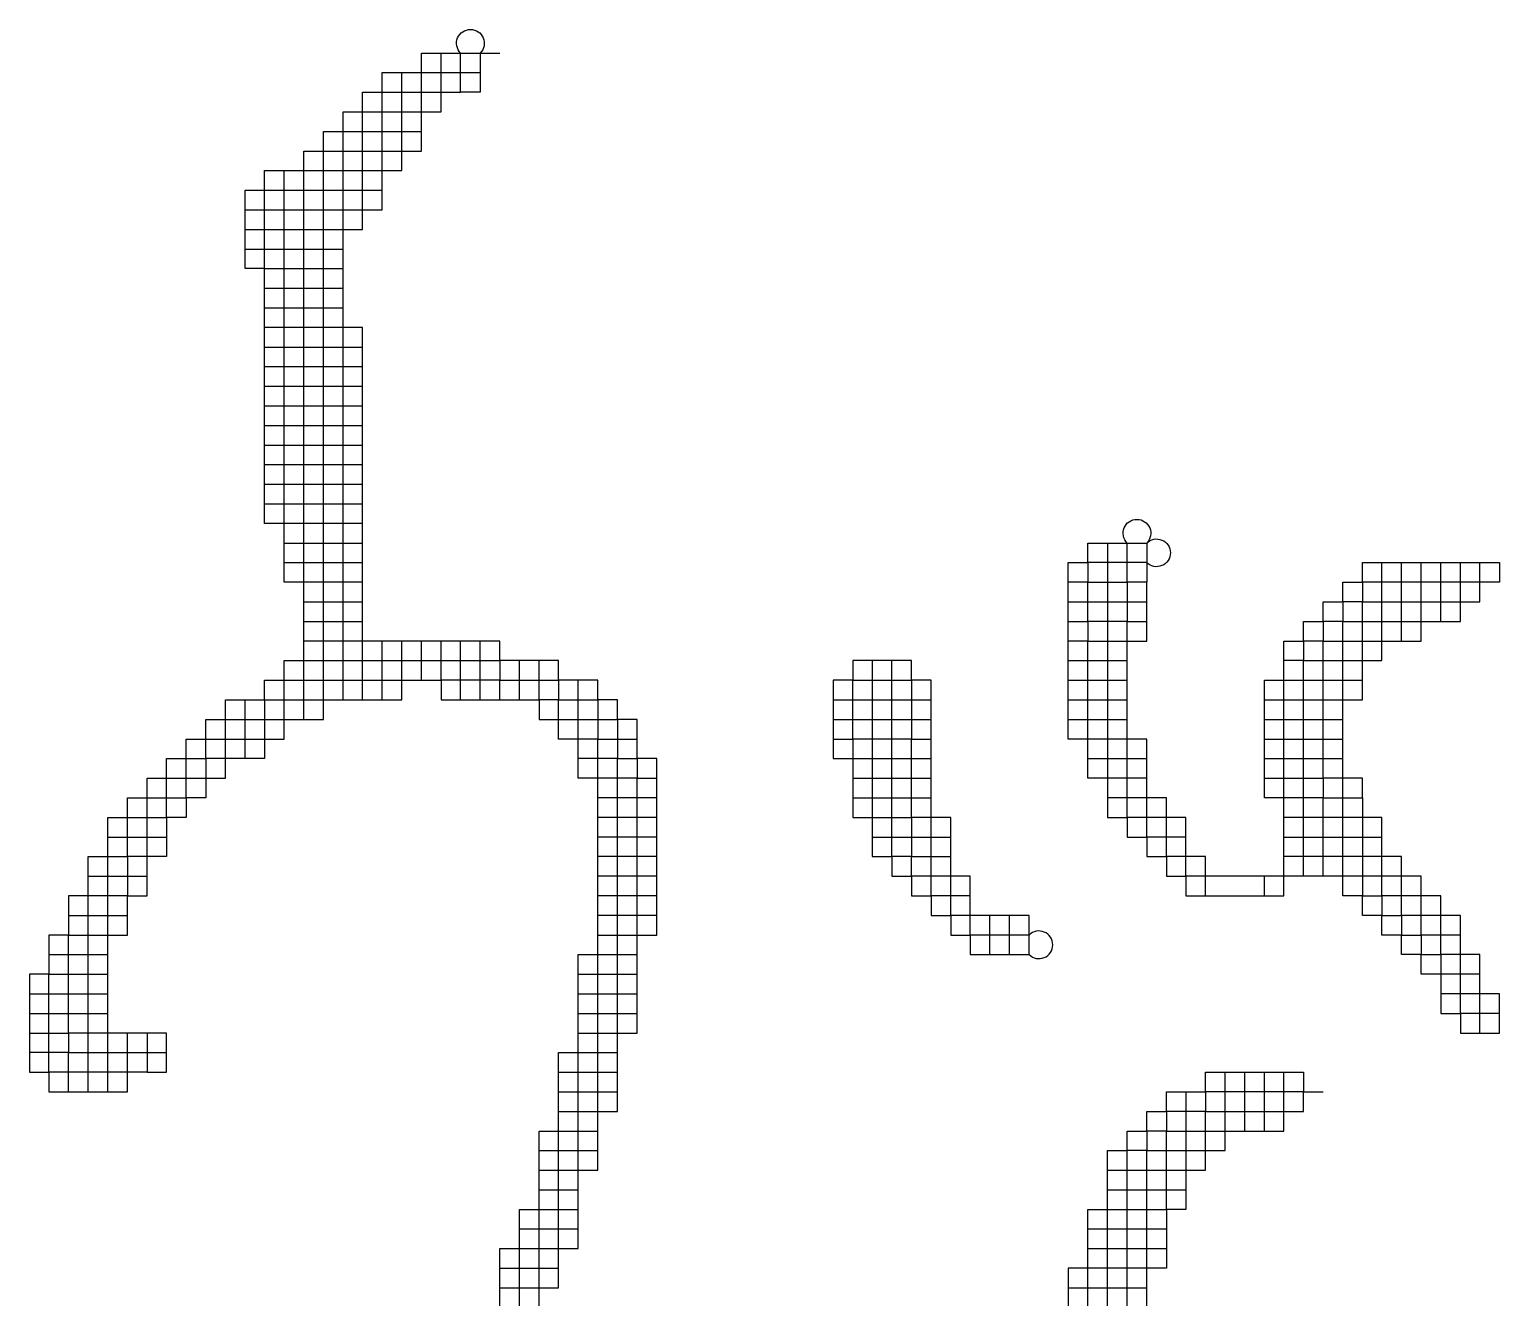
# Model space of a CAD drawing. Extents: x -138012 to 2129925, y -311560 to 0.
# Drawn here: x -134479.8 to -134104.8, y -173967.6 to -173644.1 of the extents above; entities that cross this region are included whole.
import ezdxf

# ---------------------------------------------------------------- set-up
doc = ezdxf.new("R2010")
doc.units = 0
doc.header["$LTSCALE"] = 1000
doc.header["$MEASUREMENT"] = 0
doc.layers.get('0').update_dxf_attribs({"linetype": 'CONTINUOUS'})
doc.layers.add('PUB_TEXT', color=7, linetype='CONTINUOUS')

# ---------------------------------------------------------------- blocks, each defined once
blk = doc.blocks.new('TSH')
at = {"color": 8, "linetype": 'Continuous'}
blk.add_lwpolyline([(863190.99, -675027.7, -2.414214), (863195.99, -675027.7), (863200.99, -675027.7)], format="xyb", dxfattribs=at)
at = {"color": 251, "linetype": 'Continuous'}
for points in [[(863165.99, -675147.7), (863160.99, -675147.7), (863155.99, -675147.7), (863150.99, -675147.7), (863145.99, -675147.7), (863140.99, -675147.7), (863140.99, -675142.7), (863140.99, -675137.7), (863140.99, -675132.7), (863140.99, -675127.7), (863140.99, -675122.7), (863140.99, -675117.7), (863140.99, -675112.7), (863140.99, -675107.7), (863140.99, -675102.7), (863140.99, -675097.7), (863140.99, -675092.7), (863140.99, -675087.7), (863140.99, -675082.7), (863140.99, -675077.7), (863140.99, -675072.7), (863140.99, -675067.7), (863140.99, -675062.7), (863140.99, -675057.7), (863150.99, -675057.7), (863150.99, -675052.7), (863155.99, -675052.7), (863155.99, -675047.7), (863160.99, -675047.7), (863160.99, -675042.7), (863165.99, -675042.7), (863165.99, -675037.7), (863170.99, -675037.7), (863170.99, -675032.7), (863180.99, -675032.7), (863180.99, -675027.7), (863190.99, -675027.7), (863195.99, -675027.7), (863195.99, -675032.7), (863195.99, -675037.7), (863190.99, -675037.7)], [(863135.99, -675067.7), (863140.99, -675067.7), (863145.99, -675067.7), (863150.99, -675067.7), (863155.99, -675067.7), (863160.99, -675067.7), (863165.99, -675067.7), (863170.99, -675067.7), (863170.99, -675062.7), (863170.99, -675057.7), (863170.99, -675052.7), (863175.99, -675052.7), (863175.99, -675047.7), (863175.99, -675042.7), (863175.99, -675037.7), (863175.99, -675032.7)], [(863140.99, -675062.7), (863145.99, -675062.7), (863150.99, -675062.7), (863155.99, -675062.7), (863160.99, -675062.7), (863160.99, -675057.7), (863165.99, -675057.7), (863165.99, -675052.7), (863170.99, -675052.7), (863170.99, -675047.7), (863175.99, -675047.7), (863180.99, -675047.7)], [(863135.99, -675072.7), (863140.99, -675072.7), (863145.99, -675072.7), (863150.99, -675072.7), (863155.99, -675072.7), (863160.99, -675072.7), (863165.99, -675072.7), (863165.99, -675067.7), (863165.99, -675062.7), (863170.99, -675062.7)], [(863355.99, -675152.7), (863355.99, -675157.7), (863355.99, -675162.7), (863355.99, -675167.7), (863355.99, -675172.7), (863355.99, -675177.7), (863355.99, -675182.7), (863355.99, -675187.7), (863355.99, -675192.7), (863355.99, -675197.7), (863355.99, -675202.7), (863355.99, -675207.7), (863355.99, -675212.7), (863355.99, -675217.7), (863355.99, -675222.7), (863360.99, -675222.7), (863360.99, -675227.7), (863365.99, -675227.7), (863365.99, -675232.7), (863370.99, -675232.7), (863370.99, -675237.7), (863375.99, -675237.7), (863375.99, -675242.7), (863380.99, -675242.7), (863385.99, -675242.7), (863390.99, -675242.7), (863395.99, -675242.7), (863395.99, -675237.7)], [(863395.99, -675192.7), (863400.99, -675192.7), (863405.99, -675192.7), (863405.99, -675187.7), (863410.99, -675187.7), (863410.99, -675182.7), (863415.99, -675182.7), (863415.99, -675177.7), (863420.99, -675177.7), (863420.99, -675172.7), (863425.99, -675172.7), (863430.99, -675172.7), (863435.99, -675172.7), (863440.99, -675172.7), (863445.99, -675172.7), (863445.99, -675167.7), (863450.99, -675167.7), (863450.99, -675162.7), (863450.99, -675157.7)], [(863395.99, -675197.7), (863400.99, -675197.7), (863405.99, -675197.7), (863405.99, -675192.7), (863410.99, -675192.7), (863410.99, -675187.7), (863415.99, -675187.7), (863415.99, -675182.7), (863420.99, -675182.7), (863420.99, -675177.7), (863425.99, -675177.7), (863430.99, -675177.7), (863435.99, -675177.7), (863435.99, -675172.7), (863435.99, -675167.7), (863435.99, -675162.7), (863435.99, -675157.7)], [(863410.99, -675237.7), (863410.99, -675232.7), (863410.99, -675227.7), (863410.99, -675222.7), (863410.99, -675217.7), (863405.99, -675217.7), (863400.99, -675217.7), (863395.99, -675217.7), (863395.99, -675212.7), (863395.99, -675207.7), (863395.99, -675202.7), (863395.99, -675197.7), (863395.99, -675192.7), (863395.99, -675187.7), (863400.99, -675187.7), (863400.99, -675182.7), (863400.99, -675177.7), (863405.99, -675177.7), (863405.99, -675172.7), (863410.99, -675172.7), (863410.99, -675167.7), (863415.99, -675167.7), (863415.99, -675162.7), (863420.99, -675162.7), (863420.99, -675157.7), (863455.99, -675157.7), (863455.99, -675162.7), (863450.99, -675162.7), (863445.99, -675162.7), (863440.99, -675162.7), (863435.99, -675162.7), (863430.99, -675162.7), (863425.99, -675162.7), (863420.99, -675162.7), (863420.99, -675167.7), (863415.99, -675167.7), (863415.99, -675172.7), (863410.99, -675172.7), (863410.99, -675177.7), (863405.99, -675177.7), (863405.99, -675182.7), (863400.99, -675182.7)], [(863450.99, -675277.7), (863455.99, -675277.7), (863455.99, -675272.7), (863450.99, -675272.7), (863445.99, -675272.7), (863445.99, -675267.7), (863445.99, -675262.7), (863445.99, -675257.7), (863440.99, -675257.7), (863440.99, -675252.7), (863435.99, -675252.7), (863435.99, -675247.7), (863430.99, -675247.7), (863430.99, -675242.7), (863425.99, -675242.7), (863425.99, -675237.7), (863420.99, -675237.7), (863415.99, -675237.7), (863415.99, -675232.7), (863415.99, -675227.7), (863415.99, -675222.7), (863415.99, -675217.7), (863415.99, -675212.7), (863415.99, -675207.7), (863415.99, -675202.7), (863415.99, -675197.7), (863415.99, -675192.7), (863420.99, -675192.7), (863420.99, -675187.7), (863420.99, -675182.7), (863425.99, -675182.7), (863425.99, -675177.7), (863425.99, -675172.7), (863425.99, -675167.7), (863425.99, -675162.7), (863425.99, -675157.7)], [(863345.99, -675172.7), (863350.99, -675172.7), (863350.99, -675167.7), (863355.99, -675167.7), (863360.99, -675167.7), (863360.99, -675172.7), (863365.99, -675172.7)], [(863380.99, -675242.7), (863380.99, -675237.7), (863380.99, -675232.7), (863375.99, -675232.7), (863375.99, -675227.7), (863375.99, -675222.7), (863370.99, -675222.7), (863370.99, -675217.7), (863365.99, -675217.7), (863365.99, -675212.7), (863360.99, -675212.7), (863355.99, -675212.7), (863350.99, -675212.7), (863350.99, -675207.7), (863350.99, -675202.7), (863350.99, -675197.7), (863350.99, -675192.7), (863350.99, -675187.7), (863350.99, -675182.7), (863350.99, -675177.7), (863355.99, -675177.7), (863360.99, -675177.7), (863360.99, -675172.7), (863355.99, -675172.7), (863350.99, -675172.7), (863350.99, -675177.7), (863345.99, -675177.7)], [(863170.99, -675192.7), (863170.99, -675187.7), (863170.99, -675182.7), (863170.99, -675177.7)], [(863180.99, -675187.7), (863180.99, -675182.7), (863180.99, -675177.7)], [(863200.99, -675192.7), (863200.99, -675187.7), (863195.99, -675187.7), (863190.99, -675187.7), (863185.99, -675187.7), (863185.99, -675182.7), (863185.99, -675177.7)], [(863190.99, -675192.7), (863190.99, -675187.7), (863190.99, -675182.7), (863190.99, -675177.7)], [(863195.99, -675192.7), (863195.99, -675187.7), (863195.99, -675182.7), (863195.99, -675177.7)], [(863205.99, -675192.7), (863205.99, -675187.7), (863205.99, -675182.7)], [(863295.99, -675182.7), (863295.99, -675187.7), (863295.99, -675192.7), (863295.99, -675197.7), (863295.99, -675202.7), (863295.99, -675207.7), (863295.99, -675212.7), (863295.99, -675217.7), (863295.99, -675222.7), (863295.99, -675227.7), (863295.99, -675232.7), (863300.99, -675232.7), (863300.99, -675237.7), (863305.99, -675237.7), (863305.99, -675242.7), (863310.99, -675242.7), (863310.99, -675247.7), (863315.99, -675247.7), (863315.99, -675252.7), (863320.99, -675252.7), (863320.99, -675257.7), (863325.99, -675257.7), (863330.99, -675257.7), (863335.99, -675257.7), (863335.99, -675252.7), (863330.99, -675252.7), (863325.99, -675252.7), (863320.99, -675252.7), (863320.99, -675247.7), (863320.99, -675242.7), (863315.99, -675242.7), (863315.99, -675237.7), (863315.99, -675232.7), (863315.99, -675227.7), (863315.99, -675222.7), (863310.99, -675222.7), (863305.99, -675222.7), (863305.99, -675217.7), (863310.99, -675217.7)], [(863210.99, -675312.7), (863215.99, -675312.7), (863220.99, -675312.7), (863225.99, -675312.7), (863225.99, -675307.7), (863225.99, -675302.7), (863225.99, -675297.7), (863225.99, -675292.7), (863225.99, -675287.7), (863225.99, -675282.7), (863225.99, -675277.7), (863225.99, -675272.7), (863225.99, -675267.7), (863225.99, -675262.7), (863225.99, -675257.7), (863225.99, -675252.7), (863225.99, -675247.7), (863225.99, -675242.7), (863225.99, -675237.7), (863225.99, -675232.7), (863225.99, -675227.7), (863225.99, -675222.7), (863225.99, -675217.7), (863225.99, -675212.7), (863220.99, -675212.7), (863220.99, -675207.7), (863220.99, -675202.7), (863220.99, -675197.7), (863220.99, -675192.7), (863220.99, -675187.7)], [(863285.99, -675192.7), (863290.99, -675192.7), (863290.99, -675187.7), (863295.99, -675187.7), (863300.99, -675187.7), (863305.99, -675187.7), (863305.99, -675192.7), (863310.99, -675192.7)], [(863140.99, -675192.7), (863140.99, -675197.7), (863140.99, -675202.7), (863140.99, -675207.7), (863135.99, -675207.7), (863130.99, -675207.7), (863125.99, -675207.7), (863125.99, -675212.7), (863125.99, -675217.7), (863120.99, -675217.7), (863120.99, -675222.7), (863115.99, -675222.7), (863115.99, -675227.7), (863115.99, -675232.7), (863110.99, -675232.7), (863105.99, -675232.7), (863105.99, -675237.7), (863105.99, -675242.7), (863100.99, -675242.7), (863095.99, -675242.7), (863090.99, -675242.7), (863090.99, -675247.7), (863090.99, -675252.7), (863085.99, -675252.7), (863085.99, -675257.7), (863085.99, -675262.7), (863080.99, -675262.7), (863080.99, -675267.7), (863080.99, -675272.7), (863080.99, -675277.7), (863080.99, -675282.7), (863080.99, -675287.7), (863085.99, -675287.7), (863085.99, -675292.7), (863090.99, -675292.7), (863095.99, -675292.7), (863100.99, -675292.7), (863105.99, -675292.7), (863105.99, -675287.7), (863100.99, -675287.7), (863095.99, -675287.7), (863090.99, -675287.7), (863090.99, -675282.7), (863095.99, -675282.7), (863100.99, -675282.7), (863105.99, -675282.7), (863110.99, -675282.7), (863115.99, -675282.7)], [(863285.99, -675197.7), (863290.99, -675197.7), (863290.99, -675192.7), (863295.99, -675192.7), (863300.99, -675192.7), (863305.99, -675192.7), (863305.99, -675197.7), (863310.99, -675197.7)], [(863285.99, -675202.7), (863290.99, -675202.7), (863290.99, -675197.7), (863295.99, -675197.7), (863300.99, -675197.7), (863305.99, -675197.7), (863305.99, -675202.7), (863310.99, -675202.7)], [(863395.99, -675202.7), (863400.99, -675202.7), (863405.99, -675202.7), (863410.99, -675202.7), (863410.99, -675197.7), (863415.99, -675197.7)], [(863420.99, -675217.7), (863420.99, -675212.7), (863415.99, -675212.7), (863410.99, -675212.7), (863410.99, -675217.7), (863415.99, -675217.7), (863420.99, -675217.7)], [(863420.99, -675217.7), (863420.99, -675222.7), (863420.99, -675227.7), (863420.99, -675232.7), (863420.99, -675237.7), (863420.99, -675242.7), (863425.99, -675242.7), (863425.99, -675247.7), (863430.99, -675247.7), (863430.99, -675252.7), (863435.99, -675252.7), (863435.99, -675257.7), (863440.99, -675257.7), (863440.99, -675262.7), (863440.99, -675267.7), (863440.99, -675272.7), (863445.99, -675272.7), (863445.99, -675277.7), (863450.99, -675277.7), (863450.99, -675272.7), (863450.99, -675267.7), (863450.99, -675262.7), (863450.99, -675257.7), (863445.99, -675257.7), (863445.99, -675252.7), (863445.99, -675247.7), (863440.99, -675247.7), (863440.99, -675242.7), (863435.99, -675242.7), (863435.99, -675237.7), (863430.99, -675237.7), (863430.99, -675232.7), (863425.99, -675232.7), (863425.99, -675227.7), (863425.99, -675222.7), (863420.99, -675222.7), (863415.99, -675222.7), (863410.99, -675222.7), (863405.99, -675222.7), (863400.99, -675222.7)], [(863400.99, -675227.7), (863405.99, -675227.7), (863410.99, -675227.7), (863415.99, -675227.7), (863420.99, -675227.7), (863425.99, -675227.7)], [(863325.99, -675257.7), (863325.99, -675252.7), (863325.99, -675247.7)], [(863205.99, -675347.7), (863205.99, -675342.7), (863205.99, -675337.7), (863205.99, -675332.7), (863210.99, -675332.7), (863215.99, -675332.7), (863220.99, -675332.7), (863220.99, -675327.7), (863220.99, -675322.7), (863220.99, -675317.7), (863220.99, -675312.7), (863220.99, -675307.7), (863220.99, -675302.7), (863220.99, -675297.7), (863220.99, -675292.7), (863220.99, -675287.7), (863220.99, -675282.7), (863220.99, -675277.7), (863220.99, -675272.7), (863220.99, -675267.7), (863220.99, -675262.7), (863220.99, -675257.7), (863225.99, -675257.7)], [(863455.99, -675272.7), (863455.99, -675267.7), (863450.99, -675267.7), (863445.99, -675267.7), (863440.99, -675267.7)], [(863110.99, -675277.7), (863110.99, -675282.7), (863110.99, -675287.7), (863115.99, -675287.7), (863115.99, -675282.7), (863115.99, -675277.7), (863100.99, -675277.7), (863095.99, -675277.7), (863090.99, -675277.7), (863090.99, -675282.7), (863085.99, -675282.7), (863080.99, -675282.7)], [(863110.99, -675287.7), (863105.99, -675287.7), (863105.99, -675282.7), (863105.99, -675277.7)], [(863200.99, -675342.7), (863205.99, -675342.7), (863210.99, -675342.7), (863215.99, -675342.7), (863215.99, -675337.7), (863215.99, -675332.7), (863215.99, -675327.7), (863215.99, -675322.7), (863215.99, -675317.7), (863215.99, -675312.7), (863215.99, -675307.7), (863215.99, -675302.7), (863215.99, -675297.7), (863215.99, -675292.7), (863215.99, -675287.7), (863215.99, -675282.7), (863220.99, -675282.7)], [(863360.99, -675347.7), (863360.99, -675342.7), (863360.99, -675337.7), (863360.99, -675332.7), (863360.99, -675327.7), (863360.99, -675322.7), (863360.99, -675317.7), (863360.99, -675312.7), (863360.99, -675307.7), (863360.99, -675302.7), (863365.99, -675302.7), (863365.99, -675297.7), (863370.99, -675297.7), (863370.99, -675292.7), (863380.99, -675292.7), (863380.99, -675287.7), (863405.99, -675287.7), (863405.99, -675292.7), (863410.99, -675292.7)], [(863345.99, -675352.7), (863350.99, -675352.7), (863355.99, -675352.7), (863360.99, -675352.7), (863365.99, -675352.7), (863365.99, -675347.7), (863365.99, -675342.7), (863365.99, -675337.7), (863365.99, -675332.7), (863365.99, -675327.7), (863365.99, -675322.7), (863365.99, -675317.7), (863365.99, -675312.7), (863370.99, -675312.7), (863370.99, -675307.7), (863375.99, -675307.7), (863380.99, -675307.7), (863385.99, -675307.7), (863385.99, -675302.7), (863385.99, -675297.7), (863385.99, -675292.7), (863385.99, -675287.7)], [(863355.99, -675317.7), (863360.99, -675317.7), (863365.99, -675317.7), (863370.99, -675317.7), (863370.99, -675312.7), (863375.99, -675312.7), (863380.99, -675312.7), (863380.99, -675307.7), (863380.99, -675302.7), (863385.99, -675302.7), (863390.99, -675302.7), (863395.99, -675302.7), (863400.99, -675302.7), (863400.99, -675297.7), (863400.99, -675292.7), (863400.99, -675287.7)], [(863390.99, -675302.7), (863390.99, -675297.7), (863390.99, -675292.7), (863390.99, -675287.7)], [(863395.99, -675302.7), (863395.99, -675297.7), (863395.99, -675292.7), (863395.99, -675287.7)], [(863215.99, -675292.7), (863220.99, -675292.7), (863225.99, -675292.7), (863230.99, -675292.7)], [(863355.99, -675417.7), (863355.99, -675412.7), (863355.99, -675407.7), (863355.99, -675402.7), (863355.99, -675397.7), (863355.99, -675392.7), (863355.99, -675387.7), (863355.99, -675382.7), (863355.99, -675377.7), (863355.99, -675372.7), (863355.99, -675367.7), (863355.99, -675362.7), (863355.99, -675357.7), (863355.99, -675352.7), (863355.99, -675347.7), (863355.99, -675342.7), (863355.99, -675337.7), (863355.99, -675332.7), (863355.99, -675327.7), (863355.99, -675322.7), (863355.99, -675317.7), (863355.99, -675312.7), (863355.99, -675307.7), (863360.99, -675307.7)], [(863350.99, -675347.7), (863350.99, -675342.7), (863350.99, -675337.7), (863350.99, -675332.7), (863350.99, -675327.7), (863350.99, -675322.7), (863355.99, -675322.7), (863360.99, -675322.7), (863365.99, -675322.7), (863370.99, -675322.7), (863370.99, -675317.7), (863375.99, -675317.7)], [(863205.99, -675327.7), (863210.99, -675327.7), (863215.99, -675327.7), (863220.99, -675327.7)], [(863350.99, -675327.7), (863355.99, -675327.7), (863360.99, -675327.7), (863365.99, -675327.7), (863370.99, -675327.7)], [(863350.99, -675332.7), (863355.99, -675332.7), (863360.99, -675332.7), (863365.99, -675332.7), (863370.99, -675332.7)], [(863345.99, -675342.7), (863350.99, -675342.7), (863355.99, -675342.7), (863360.99, -675342.7), (863365.99, -675342.7)]]:
    blk.add_lwpolyline(points, dxfattribs=at)
at = {"color": 250, "linetype": 'Continuous'}
for points in [[(863150.99, -675197.7), (863155.99, -675197.7), (863155.99, -675192.7), (863155.99, -675187.7), (863155.99, -675182.7), (863155.99, -675177.7), (863155.99, -675172.7), (863155.99, -675167.7), (863155.99, -675162.7), (863155.99, -675157.7), (863155.99, -675152.7), (863155.99, -675147.7), (863155.99, -675142.7), (863155.99, -675137.7), (863155.99, -675132.7), (863155.99, -675127.7), (863155.99, -675122.7), (863155.99, -675117.7), (863155.99, -675112.7), (863155.99, -675107.7), (863155.99, -675102.7), (863155.99, -675097.7), (863155.99, -675092.7), (863155.99, -675087.7), (863155.99, -675082.7), (863155.99, -675077.7), (863155.99, -675072.7), (863155.99, -675067.7), (863155.99, -675062.7), (863155.99, -675057.7), (863160.99, -675057.7), (863160.99, -675052.7), (863165.99, -675052.7), (863165.99, -675047.7), (863170.99, -675047.7), (863170.99, -675042.7), (863175.99, -675042.7), (863180.99, -675042.7), (863185.99, -675042.7), (863185.99, -675037.7), (863190.99, -675037.7), (863190.99, -675032.7), (863190.99, -675027.7)], [(863150.99, -675172.7), (863150.99, -675167.7), (863150.99, -675162.7), (863150.99, -675157.7), (863150.99, -675152.7), (863150.99, -675147.7), (863150.99, -675142.7), (863150.99, -675137.7), (863150.99, -675132.7), (863150.99, -675127.7), (863150.99, -675122.7), (863150.99, -675117.7), (863150.99, -675112.7), (863150.99, -675107.7), (863150.99, -675102.7), (863150.99, -675097.7), (863150.99, -675092.7), (863150.99, -675087.7), (863150.99, -675082.7), (863150.99, -675077.7), (863150.99, -675072.7), (863150.99, -675067.7), (863150.99, -675062.7), (863150.99, -675057.7), (863155.99, -675057.7), (863155.99, -675052.7), (863160.99, -675052.7), (863160.99, -675047.7), (863165.99, -675047.7), (863165.99, -675042.7), (863170.99, -675042.7), (863170.99, -675037.7), (863175.99, -675037.7), (863180.99, -675037.7), (863180.99, -675032.7), (863185.99, -675032.7), (863190.99, -675032.7), (863195.99, -675032.7)], [(863140.99, -675122.7), (863145.99, -675122.7), (863150.99, -675122.7), (863155.99, -675122.7), (863160.99, -675122.7), (863165.99, -675122.7)], [(863140.99, -675127.7), (863145.99, -675127.7), (863150.99, -675127.7), (863155.99, -675127.7), (863160.99, -675127.7), (863165.99, -675127.7)], [(863145.99, -675157.7), (863150.99, -675157.7), (863155.99, -675157.7), (863160.99, -675157.7), (863165.99, -675157.7)], [(863215.99, -675297.7), (863220.99, -675297.7), (863225.99, -675297.7), (863230.99, -675297.7), (863230.99, -675292.7), (863230.99, -675287.7), (863230.99, -675282.7), (863230.99, -675277.7), (863230.99, -675272.7), (863230.99, -675267.7), (863230.99, -675262.7), (863230.99, -675257.7), (863230.99, -675252.7), (863230.99, -675247.7), (863230.99, -675242.7), (863230.99, -675237.7), (863230.99, -675232.7), (863230.99, -675227.7), (863230.99, -675222.7), (863230.99, -675217.7), (863230.99, -675212.7), (863225.99, -675212.7), (863225.99, -675207.7), (863225.99, -675202.7), (863220.99, -675202.7), (863215.99, -675202.7), (863215.99, -675197.7), (863215.99, -675192.7), (863210.99, -675192.7), (863210.99, -675187.7), (863210.99, -675182.7)], [(863100.99, -675292.7), (863100.99, -675287.7), (863100.99, -675282.7), (863100.99, -675277.7), (863100.99, -675272.7), (863100.99, -675267.7), (863100.99, -675262.7), (863100.99, -675257.7), (863100.99, -675252.7), (863100.99, -675247.7), (863100.99, -675242.7), (863100.99, -675237.7), (863100.99, -675232.7), (863105.99, -675232.7), (863105.99, -675227.7), (863105.99, -675222.7), (863110.99, -675222.7), (863110.99, -675217.7), (863115.99, -675217.7), (863115.99, -675212.7), (863120.99, -675212.7), (863120.99, -675207.7), (863125.99, -675207.7), (863125.99, -675202.7), (863130.99, -675202.7), (863130.99, -675197.7), (863135.99, -675197.7), (863140.99, -675197.7), (863145.99, -675197.7), (863145.99, -675192.7), (863150.99, -675192.7), (863150.99, -675187.7), (863155.99, -675187.7), (863160.99, -675187.7), (863165.99, -675187.7), (863170.99, -675187.7), (863175.99, -675187.7), (863180.99, -675187.7), (863185.99, -675187.7), (863185.99, -675192.7), (863190.99, -675192.7), (863195.99, -675192.7), (863200.99, -675192.7), (863205.99, -675192.7), (863210.99, -675192.7), (863210.99, -675197.7), (863215.99, -675197.7), (863220.99, -675197.7), (863225.99, -675197.7), (863225.99, -675202.7), (863230.99, -675202.7), (863230.99, -675207.7), (863235.99, -675207.7), (863235.99, -675212.7), (863240.99, -675212.7)], [(863225.99, -675252.7), (863230.99, -675252.7), (863235.99, -675252.7), (863235.99, -675247.7), (863230.99, -675247.7), (863225.99, -675247.7)], [(863085.99, -675257.7), (863090.99, -675257.7), (863095.99, -675257.7), (863100.99, -675257.7)], [(863225.99, -675257.7), (863230.99, -675257.7), (863235.99, -675257.7)], [(863080.99, -675267.7), (863085.99, -675267.7), (863090.99, -675267.7), (863090.99, -675262.7), (863095.99, -675262.7), (863100.99, -675262.7)], [(863220.99, -675282.7), (863225.99, -675282.7), (863230.99, -675282.7)], [(863215.99, -675302.7), (863220.99, -675302.7), (863225.99, -675302.7)]]:
    blk.add_lwpolyline(points, dxfattribs=at)
at = {"color": 157, "linetype": 'Continuous'}
for points in [[(863160.99, -675192.7), (863160.99, -675187.7), (863160.99, -675182.7), (863160.99, -675177.7), (863160.99, -675172.7), (863160.99, -675167.7), (863160.99, -675162.7), (863160.99, -675157.7), (863160.99, -675152.7), (863160.99, -675147.7), (863160.99, -675142.7), (863160.99, -675137.7), (863160.99, -675132.7), (863160.99, -675127.7), (863160.99, -675122.7), (863160.99, -675117.7), (863160.99, -675112.7), (863160.99, -675107.7), (863160.99, -675102.7), (863160.99, -675097.7), (863160.99, -675092.7), (863160.99, -675087.7), (863160.99, -675082.7), (863160.99, -675077.7), (863160.99, -675072.7), (863160.99, -675067.7), (863160.99, -675062.7), (863165.99, -675062.7), (863165.99, -675057.7), (863170.99, -675057.7), (863175.99, -675057.7), (863175.99, -675052.7), (863180.99, -675052.7), (863180.99, -675047.7), (863180.99, -675042.7), (863180.99, -675037.7), (863185.99, -675037.7), (863185.99, -675032.7), (863185.99, -675027.7)], [(863090.99, -675292.7), (863090.99, -675287.7), (863085.99, -675287.7), (863085.99, -675282.7), (863085.99, -675277.7), (863085.99, -675272.7), (863085.99, -675267.7), (863085.99, -675262.7), (863090.99, -675262.7), (863090.99, -675257.7), (863090.99, -675252.7), (863095.99, -675252.7), (863100.99, -675252.7), (863105.99, -675252.7), (863105.99, -675247.7), (863105.99, -675242.7), (863110.99, -675242.7), (863110.99, -675237.7), (863110.99, -675232.7), (863110.99, -675227.7), (863110.99, -675222.7), (863115.99, -675222.7), (863115.99, -675217.7), (863120.99, -675217.7), (863120.99, -675212.7), (863125.99, -675212.7), (863130.99, -675212.7), (863130.99, -675207.7), (863130.99, -675202.7), (863135.99, -675202.7), (863140.99, -675202.7), (863145.99, -675202.7), (863145.99, -675197.7), (863150.99, -675197.7), (863150.99, -675192.7), (863155.99, -675192.7), (863160.99, -675192.7), (863165.99, -675192.7), (863170.99, -675192.7), (863175.99, -675192.7), (863175.99, -675187.7), (863175.99, -675182.7), (863175.99, -675177.7)], [(863165.99, -675192.7), (863165.99, -675187.7), (863165.99, -675182.7)], [(863240.99, -675227.7), (863235.99, -675227.7), (863235.99, -675222.7), (863230.99, -675222.7), (863225.99, -675222.7)], [(863240.99, -675232.7), (863235.99, -675232.7), (863235.99, -675227.7), (863230.99, -675227.7), (863225.99, -675227.7)], [(863445.99, -675252.7), (863440.99, -675252.7), (863440.99, -675247.7), (863435.99, -675247.7), (863435.99, -675242.7), (863430.99, -675242.7), (863430.99, -675237.7), (863425.99, -675237.7), (863425.99, -675232.7), (863420.99, -675232.7), (863415.99, -675232.7), (863410.99, -675232.7), (863405.99, -675232.7), (863400.99, -675232.7)], [(863375.99, -675292.7), (863375.99, -675297.7), (863375.99, -675302.7), (863375.99, -675307.7), (863375.99, -675312.7), (863375.99, -675317.7), (863375.99, -675322.7), (863370.99, -675322.7), (863370.99, -675327.7), (863370.99, -675332.7), (863370.99, -675337.7), (863365.99, -675337.7), (863360.99, -675337.7), (863355.99, -675337.7), (863350.99, -675337.7), (863345.99, -675337.7), (863345.99, -675342.7), (863345.99, -675347.7)], [(863210.99, -675347.7), (863210.99, -675342.7), (863210.99, -675337.7), (863210.99, -675332.7), (863210.99, -675327.7), (863210.99, -675322.7), (863210.99, -675317.7), (863210.99, -675312.7), (863210.99, -675307.7), (863210.99, -675302.7), (863215.99, -675302.7)]]:
    blk.add_lwpolyline(points, dxfattribs=at)
at = {"color": 39, "linetype": 'Continuous'}
blk.add_lwpolyline([(863165.99, -675162.7), (863160.99, -675162.7), (863155.99, -675162.7), (863150.99, -675162.7), (863145.99, -675162.7), (863145.99, -675157.7), (863145.99, -675152.7), (863145.99, -675147.7), (863145.99, -675142.7), (863145.99, -675137.7), (863145.99, -675132.7), (863145.99, -675127.7), (863145.99, -675122.7), (863145.99, -675117.7), (863145.99, -675112.7), (863145.99, -675107.7), (863145.99, -675102.7), (863145.99, -675097.7), (863145.99, -675092.7), (863145.99, -675087.7), (863145.99, -675082.7), (863145.99, -675077.7), (863145.99, -675072.7), (863145.99, -675067.7), (863145.99, -675062.7), (863145.99, -675057.7)], dxfattribs=at)
at = {"color": 253, "linetype": 'Continuous'}
blk.add_lwpolyline([(863140.99, -675082.7), (863135.99, -675082.7), (863135.99, -675077.7), (863135.99, -675072.7), (863135.99, -675067.7), (863135.99, -675062.7), (863140.99, -675062.7)], dxfattribs=at)
at = {"color": 197, "linetype": 'Continuous'}
for points in [[(863135.99, -675077.7), (863140.99, -675077.7), (863145.99, -675077.7), (863150.99, -675077.7), (863155.99, -675077.7), (863160.99, -675077.7)], [(863140.99, -675102.7), (863145.99, -675102.7), (863150.99, -675102.7), (863155.99, -675102.7), (863160.99, -675102.7), (863165.99, -675102.7), (863165.99, -675097.7), (863160.99, -675097.7), (863155.99, -675097.7), (863150.99, -675097.7), (863145.99, -675097.7), (863140.99, -675097.7)], [(863140.99, -675107.7), (863145.99, -675107.7), (863150.99, -675107.7), (863155.99, -675107.7), (863160.99, -675107.7), (863165.99, -675107.7)], [(863140.99, -675112.7), (863145.99, -675112.7), (863150.99, -675112.7), (863155.99, -675112.7), (863160.99, -675112.7), (863165.99, -675112.7)], [(863135.99, -675207.7), (863135.99, -675202.7), (863135.99, -675197.7), (863135.99, -675192.7)], [(863305.99, -675207.7), (863305.99, -675202.7), (863300.99, -675202.7), (863295.99, -675202.7), (863290.99, -675202.7), (863290.99, -675207.7), (863295.99, -675207.7), (863300.99, -675207.7), (863305.99, -675207.7)], [(863290.99, -675212.7), (863295.99, -675212.7), (863300.99, -675212.7), (863305.99, -675212.7), (863305.99, -675207.7), (863310.99, -675207.7)], [(863350.99, -675207.7), (863355.99, -675207.7), (863360.99, -675207.7), (863365.99, -675207.7)], [(863290.99, -675217.7), (863295.99, -675217.7), (863300.99, -675217.7), (863305.99, -675217.7), (863305.99, -675212.7), (863310.99, -675212.7)]]:
    blk.add_lwpolyline(points, dxfattribs=at)
at = {"color": 177, "linetype": 'Continuous'}
for points in [[(863140.99, -675082.7), (863145.99, -675082.7), (863150.99, -675082.7), (863155.99, -675082.7), (863160.99, -675082.7)], [(863140.99, -675087.7), (863145.99, -675087.7), (863150.99, -675087.7), (863155.99, -675087.7), (863160.99, -675087.7)], [(863140.99, -675092.7), (863145.99, -675092.7), (863150.99, -675092.7), (863155.99, -675092.7), (863160.99, -675092.7)], [(863375.99, -675227.7), (863370.99, -675227.7), (863370.99, -675222.7), (863365.99, -675222.7), (863365.99, -675217.7), (863360.99, -675217.7), (863355.99, -675217.7)]]:
    blk.add_lwpolyline(points, dxfattribs=at)
at = {"color": 8, "linetype": 'Continuous'}
for points in [[(863165.99, -675182.7), (863165.99, -675177.7), (863165.99, -675172.7), (863165.99, -675167.7), (863165.99, -675162.7), (863165.99, -675157.7), (863165.99, -675152.7), (863165.99, -675147.7), (863165.99, -675142.7), (863165.99, -675137.7), (863165.99, -675132.7), (863165.99, -675127.7), (863165.99, -675122.7), (863165.99, -675117.7), (863165.99, -675112.7), (863165.99, -675107.7), (863165.99, -675102.7)], [(863140.99, -675192.7), (863140.99, -675187.7), (863145.99, -675187.7), (863145.99, -675182.7), (863150.99, -675182.7), (863150.99, -675177.7), (863150.99, -675172.7), (863155.99, -675172.7)]]:
    blk.add_lwpolyline(points, dxfattribs=at)
at = {"color": 247, "linetype": 'Continuous'}
for points in [[(863140.99, -675117.7), (863145.99, -675117.7), (863150.99, -675117.7), (863155.99, -675117.7), (863160.99, -675117.7), (863165.99, -675117.7)], [(863145.99, -675152.7), (863150.99, -675152.7), (863155.99, -675152.7), (863160.99, -675152.7), (863165.99, -675152.7)]]:
    blk.add_lwpolyline(points, dxfattribs=at)
at = {"color": 237, "linetype": 'Continuous'}
for points in [[(863140.99, -675132.7), (863145.99, -675132.7), (863150.99, -675132.7), (863155.99, -675132.7), (863160.99, -675132.7), (863165.99, -675132.7)], [(863140.99, -675137.7), (863145.99, -675137.7), (863150.99, -675137.7), (863155.99, -675137.7), (863160.99, -675137.7), (863165.99, -675137.7)], [(863140.99, -675142.7), (863145.99, -675142.7), (863150.99, -675142.7), (863155.99, -675142.7), (863160.99, -675142.7), (863165.99, -675142.7)], [(863150.99, -675167.7), (863155.99, -675167.7), (863160.99, -675167.7), (863165.99, -675167.7)], [(863155.99, -675172.7), (863160.99, -675172.7), (863165.99, -675172.7)], [(863345.99, -675197.7), (863350.99, -675197.7), (863355.99, -675197.7), (863360.99, -675197.7)], [(863215.99, -675287.7), (863220.99, -675287.7), (863225.99, -675287.7), (863230.99, -675287.7)], [(863210.99, -675307.7), (863215.99, -675307.7), (863220.99, -675307.7), (863225.99, -675307.7)]]:
    blk.add_lwpolyline(points, dxfattribs=at)
at = {"color": 252, "linetype": 'Continuous'}
blk.add_lwpolyline([(863365.99, -675212.7), (863365.99, -675207.7), (863365.99, -675202.7), (863360.99, -675202.7), (863355.99, -675202.7), (863350.99, -675202.7), (863345.99, -675202.7), (863345.99, -675197.7), (863345.99, -675192.7), (863345.99, -675187.7), (863345.99, -675182.7), (863345.99, -675177.7), (863345.99, -675172.7), (863345.99, -675167.7), (863345.99, -675162.7), (863345.99, -675157.7), (863350.99, -675157.7), (863350.99, -675152.7), (863360.99, -675152.7, -2.414214), (863365.99, -675152.7), (863365.99, -675157.7), (863365.99, -675162.7)], format="xyb", dxfattribs=at)
at = {"color": 157, "linetype": 'Continuous'}
blk.add_lwpolyline([(863450.99, -675262.7), (863445.99, -675262.7), (863440.99, -675262.7), (863435.99, -675262.7), (863435.99, -675257.7), (863430.99, -675257.7), (863430.99, -675252.7), (863425.99, -675252.7), (863425.99, -675247.7), (863420.99, -675247.7), (863420.99, -675242.7), (863415.99, -675242.7), (863415.99, -675237.7), (863410.99, -675237.7), (863405.99, -675237.7), (863400.99, -675237.7), (863380.99, -675237.7), (863375.99, -675237.7), (863375.99, -675232.7), (863370.99, -675232.7), (863370.99, -675227.7), (863365.99, -675227.7), (863365.99, -675222.7), (863360.99, -675222.7), (863360.99, -675217.7), (863360.99, -675212.7), (863360.99, -675207.7), (863360.99, -675202.7), (863360.99, -675197.7), (863360.99, -675192.7), (863360.99, -675187.7), (863360.99, -675182.7), (863360.99, -675177.7), (863365.99, -675177.7), (863365.99, -675172.7), (863365.99, -675167.7), (863365.99, -675162.7), (863360.99, -675162.7), (863360.99, -675157.7), (863360.99, -675152.7), (863365.99, -675152.7, -2.414214), (863365.99, -675157.7), (863360.99, -675157.7), (863355.99, -675157.7), (863350.99, -675157.7), (863350.99, -675162.7), (863345.99, -675162.7)], format="xyb", dxfattribs=at)
at = {"color": 37, "linetype": 'Continuous'}
for points in [[(863395.99, -675242.7), (863400.99, -675242.7), (863400.99, -675237.7), (863400.99, -675232.7), (863400.99, -675227.7), (863400.99, -675222.7), (863400.99, -675217.7), (863400.99, -675212.7), (863400.99, -675207.7), (863400.99, -675202.7), (863400.99, -675197.7), (863400.99, -675192.7), (863400.99, -675187.7), (863405.99, -675187.7), (863405.99, -675182.7), (863410.99, -675182.7), (863410.99, -675177.7), (863415.99, -675177.7), (863415.99, -675172.7), (863420.99, -675172.7), (863420.99, -675167.7), (863425.99, -675167.7), (863430.99, -675167.7), (863435.99, -675167.7), (863440.99, -675167.7), (863445.99, -675167.7), (863445.99, -675162.7), (863445.99, -675157.7)], [(863095.99, -675292.7), (863095.99, -675287.7), (863095.99, -675282.7), (863095.99, -675277.7), (863095.99, -675272.7), (863095.99, -675267.7), (863095.99, -675262.7), (863095.99, -675257.7), (863095.99, -675252.7), (863095.99, -675247.7), (863095.99, -675242.7), (863095.99, -675237.7), (863095.99, -675232.7), (863100.99, -675232.7), (863100.99, -675227.7), (863100.99, -675222.7), (863105.99, -675222.7), (863105.99, -675217.7), (863110.99, -675217.7), (863110.99, -675212.7), (863115.99, -675212.7), (863115.99, -675207.7), (863120.99, -675207.7), (863120.99, -675202.7), (863125.99, -675202.7), (863125.99, -675197.7), (863130.99, -675197.7), (863130.99, -675192.7), (863140.99, -675192.7), (863145.99, -675192.7), (863145.99, -675187.7), (863150.99, -675187.7), (863150.99, -675182.7), (863155.99, -675182.7), (863160.99, -675182.7), (863165.99, -675182.7), (863170.99, -675182.7), (863175.99, -675182.7), (863180.99, -675182.7), (863185.99, -675182.7), (863190.99, -675182.7), (863195.99, -675182.7), (863200.99, -675182.7), (863200.99, -675187.7), (863205.99, -675187.7), (863210.99, -675187.7), (863215.99, -675187.7), (863215.99, -675192.7), (863220.99, -675192.7), (863225.99, -675192.7), (863225.99, -675197.7), (863230.99, -675197.7), (863230.99, -675202.7), (863235.99, -675202.7)], [(863345.99, -675182.7), (863350.99, -675182.7), (863355.99, -675182.7), (863360.99, -675182.7)], [(863295.99, -675227.7), (863300.99, -675227.7), (863305.99, -675227.7), (863310.99, -675227.7), (863315.99, -675227.7)], [(863220.99, -675262.7), (863225.99, -675262.7), (863230.99, -675262.7), (863235.99, -675262.7)], [(863220.99, -675267.7), (863225.99, -675267.7), (863230.99, -675267.7), (863235.99, -675267.7)], [(863080.99, -675277.7), (863085.99, -675277.7), (863090.99, -675277.7), (863090.99, -675272.7), (863095.99, -675272.7), (863100.99, -675272.7)], [(863220.99, -675272.7), (863225.99, -675272.7), (863230.99, -675272.7), (863235.99, -675272.7)], [(863200.99, -675337.7), (863205.99, -675337.7), (863210.99, -675337.7), (863215.99, -675337.7)]]:
    blk.add_lwpolyline(points, dxfattribs=at)
at = {"color": 252, "linetype": 'Continuous'}
for points in [[(863430.99, -675177.7), (863430.99, -675172.7), (863430.99, -675167.7), (863430.99, -675162.7), (863430.99, -675157.7)], [(863440.99, -675172.7), (863440.99, -675167.7), (863440.99, -675162.7), (863440.99, -675157.7)]]:
    blk.add_lwpolyline(points, dxfattribs=at)
at = {"color": 87, "linetype": 'Continuous'}
for points in [[(863345.99, -675167.7), (863350.99, -675167.7), (863350.99, -675162.7), (863355.99, -675162.7), (863360.99, -675162.7), (863360.99, -675167.7), (863365.99, -675167.7)], [(863345.99, -675187.7), (863350.99, -675187.7), (863355.99, -675187.7), (863360.99, -675187.7)], [(863355.99, -675312.7), (863360.99, -675312.7), (863365.99, -675312.7), (863365.99, -675307.7), (863370.99, -675307.7), (863370.99, -675302.7), (863375.99, -675302.7), (863380.99, -675302.7), (863380.99, -675297.7), (863385.99, -675297.7), (863390.99, -675297.7), (863395.99, -675297.7), (863400.99, -675297.7), (863405.99, -675297.7), (863405.99, -675292.7), (863400.99, -675292.7), (863395.99, -675292.7), (863390.99, -675292.7), (863385.99, -675292.7), (863380.99, -675292.7), (863380.99, -675297.7), (863375.99, -675297.7), (863370.99, -675297.7), (863370.99, -675302.7), (863365.99, -675302.7), (863365.99, -675307.7), (863360.99, -675307.7)]]:
    blk.add_lwpolyline(points, dxfattribs=at)
at = {"color": 155, "linetype": 'Continuous'}
blk.add_lwpolyline([(863220.99, -675277.7), (863225.99, -675277.7), (863230.99, -675277.7), (863235.99, -675277.7), (863235.99, -675272.7), (863235.99, -675267.7), (863235.99, -675262.7), (863235.99, -675257.7), (863235.99, -675252.7), (863240.99, -675252.7), (863240.99, -675247.7), (863240.99, -675242.7), (863240.99, -675237.7), (863240.99, -675232.7), (863240.99, -675227.7), (863240.99, -675222.7), (863240.99, -675217.7), (863240.99, -675212.7), (863240.99, -675207.7), (863235.99, -675207.7), (863235.99, -675202.7), (863235.99, -675197.7), (863230.99, -675197.7), (863230.99, -675192.7), (863225.99, -675192.7), (863225.99, -675187.7), (863215.99, -675187.7), (863215.99, -675182.7), (863200.99, -675182.7), (863200.99, -675177.7), (863165.99, -675177.7), (863160.99, -675177.7), (863155.99, -675177.7), (863150.99, -675177.7)], dxfattribs=at)
at = {"color": 251, "linetype": 'Continuous'}
blk.add_lwpolyline([(863335.99, -675257.7, 2.414214), (863335.99, -675252.7), (863335.99, -675247.7), (863320.99, -675247.7), (863315.99, -675247.7), (863315.99, -675242.7), (863310.99, -675242.7), (863310.99, -675237.7), (863310.99, -675232.7), (863310.99, -675227.7), (863310.99, -675222.7), (863310.99, -675217.7), (863310.99, -675212.7), (863310.99, -675207.7), (863310.99, -675202.7), (863310.99, -675197.7), (863310.99, -675192.7), (863310.99, -675187.7), (863305.99, -675187.7), (863305.99, -675182.7), (863290.99, -675182.7), (863290.99, -675187.7), (863285.99, -675187.7), (863285.99, -675192.7), (863285.99, -675197.7), (863285.99, -675202.7), (863285.99, -675207.7), (863290.99, -675207.7), (863290.99, -675212.7), (863290.99, -675217.7), (863290.99, -675222.7), (863295.99, -675222.7), (863300.99, -675222.7), (863305.99, -675222.7), (863305.99, -675227.7), (863305.99, -675232.7), (863310.99, -675232.7), (863315.99, -675232.7)], format="xyb", dxfattribs=at)
at = {"color": 27, "linetype": 'Continuous'}
for points in [[(863320.99, -675242.7), (863320.99, -675237.7), (863315.99, -675237.7), (863310.99, -675237.7), (863305.99, -675237.7), (863305.99, -675232.7), (863300.99, -675232.7), (863300.99, -675227.7), (863300.99, -675222.7), (863300.99, -675217.7), (863300.99, -675212.7), (863300.99, -675207.7), (863300.99, -675202.7), (863300.99, -675197.7), (863300.99, -675192.7), (863300.99, -675187.7), (863300.99, -675182.7)], [(863080.99, -675272.7), (863085.99, -675272.7), (863090.99, -675272.7), (863090.99, -675267.7), (863095.99, -675267.7), (863100.99, -675267.7)]]:
    blk.add_lwpolyline(points, dxfattribs=at)
at = {"color": 77, "linetype": 'Continuous'}
for points in [[(863405.99, -675237.7), (863405.99, -675232.7), (863405.99, -675227.7), (863405.99, -675222.7), (863405.99, -675217.7), (863405.99, -675212.7), (863405.99, -675207.7), (863405.99, -675202.7), (863405.99, -675197.7), (863410.99, -675197.7), (863410.99, -675192.7), (863415.99, -675192.7), (863415.99, -675187.7), (863420.99, -675187.7)], [(863395.99, -675212.7), (863400.99, -675212.7), (863405.99, -675212.7), (863410.99, -675212.7), (863410.99, -675207.7), (863415.99, -675207.7)]]:
    blk.add_lwpolyline(points, dxfattribs=at)
at = {"color": 167, "linetype": 'Continuous'}
for points in [[(863345.99, -675192.7), (863350.99, -675192.7), (863355.99, -675192.7), (863360.99, -675192.7)], [(863240.99, -675222.7), (863235.99, -675222.7), (863235.99, -675217.7), (863230.99, -675217.7), (863225.99, -675217.7)], [(863100.99, -675227.7), (863105.99, -675227.7), (863110.99, -675227.7), (863115.99, -675227.7)], [(863095.99, -675237.7), (863100.99, -675237.7), (863105.99, -675237.7), (863110.99, -675237.7)]]:
    blk.add_lwpolyline(points, dxfattribs=at)
at = {"color": 117, "linetype": 'Continuous'}
blk.add_lwpolyline([(863395.99, -675207.7), (863400.99, -675207.7), (863405.99, -675207.7), (863410.99, -675207.7), (863410.99, -675202.7), (863415.99, -675202.7)], dxfattribs=at)
at = {"color": 139, "linetype": 'Continuous'}
blk.add_lwpolyline([(863240.99, -675217.7), (863235.99, -675217.7), (863235.99, -675212.7), (863230.99, -675212.7), (863230.99, -675207.7), (863225.99, -675207.7), (863220.99, -675207.7)], dxfattribs=at)
at = {"color": 147, "linetype": 'Continuous'}
for points in [[(863240.99, -675237.7), (863235.99, -675237.7), (863235.99, -675232.7), (863230.99, -675232.7), (863225.99, -675232.7)], [(863240.99, -675242.7), (863235.99, -675242.7), (863235.99, -675237.7), (863230.99, -675237.7), (863225.99, -675237.7)], [(863240.99, -675247.7), (863235.99, -675247.7), (863235.99, -675242.7), (863230.99, -675242.7), (863225.99, -675242.7)], [(863330.99, -675257.7), (863330.99, -675252.7), (863330.99, -675247.7)]]:
    blk.add_lwpolyline(points, dxfattribs=at)
at = {"color": 187, "linetype": 'Continuous'}
for points in [[(863090.99, -675247.7), (863095.99, -675247.7), (863100.99, -675247.7), (863105.99, -675247.7)], [(863210.99, -675317.7), (863215.99, -675317.7), (863220.99, -675317.7)], [(863200.99, -675347.7), (863200.99, -675342.7), (863200.99, -675337.7), (863200.99, -675332.7), (863205.99, -675332.7), (863205.99, -675327.7), (863205.99, -675322.7), (863210.99, -675322.7), (863215.99, -675322.7), (863220.99, -675322.7)]]:
    blk.add_lwpolyline(points, dxfattribs=at)

msp = doc.modelspace()

# ---------------------------------------------------------------- block references
at = {"layer": 'PUB_TEXT', "linetype": 'ByBlock'}
msp.add_blockref('TSH', (-997560.811, 501377.603), dxfattribs=at)

doc.saveas('drawing.dxf')
